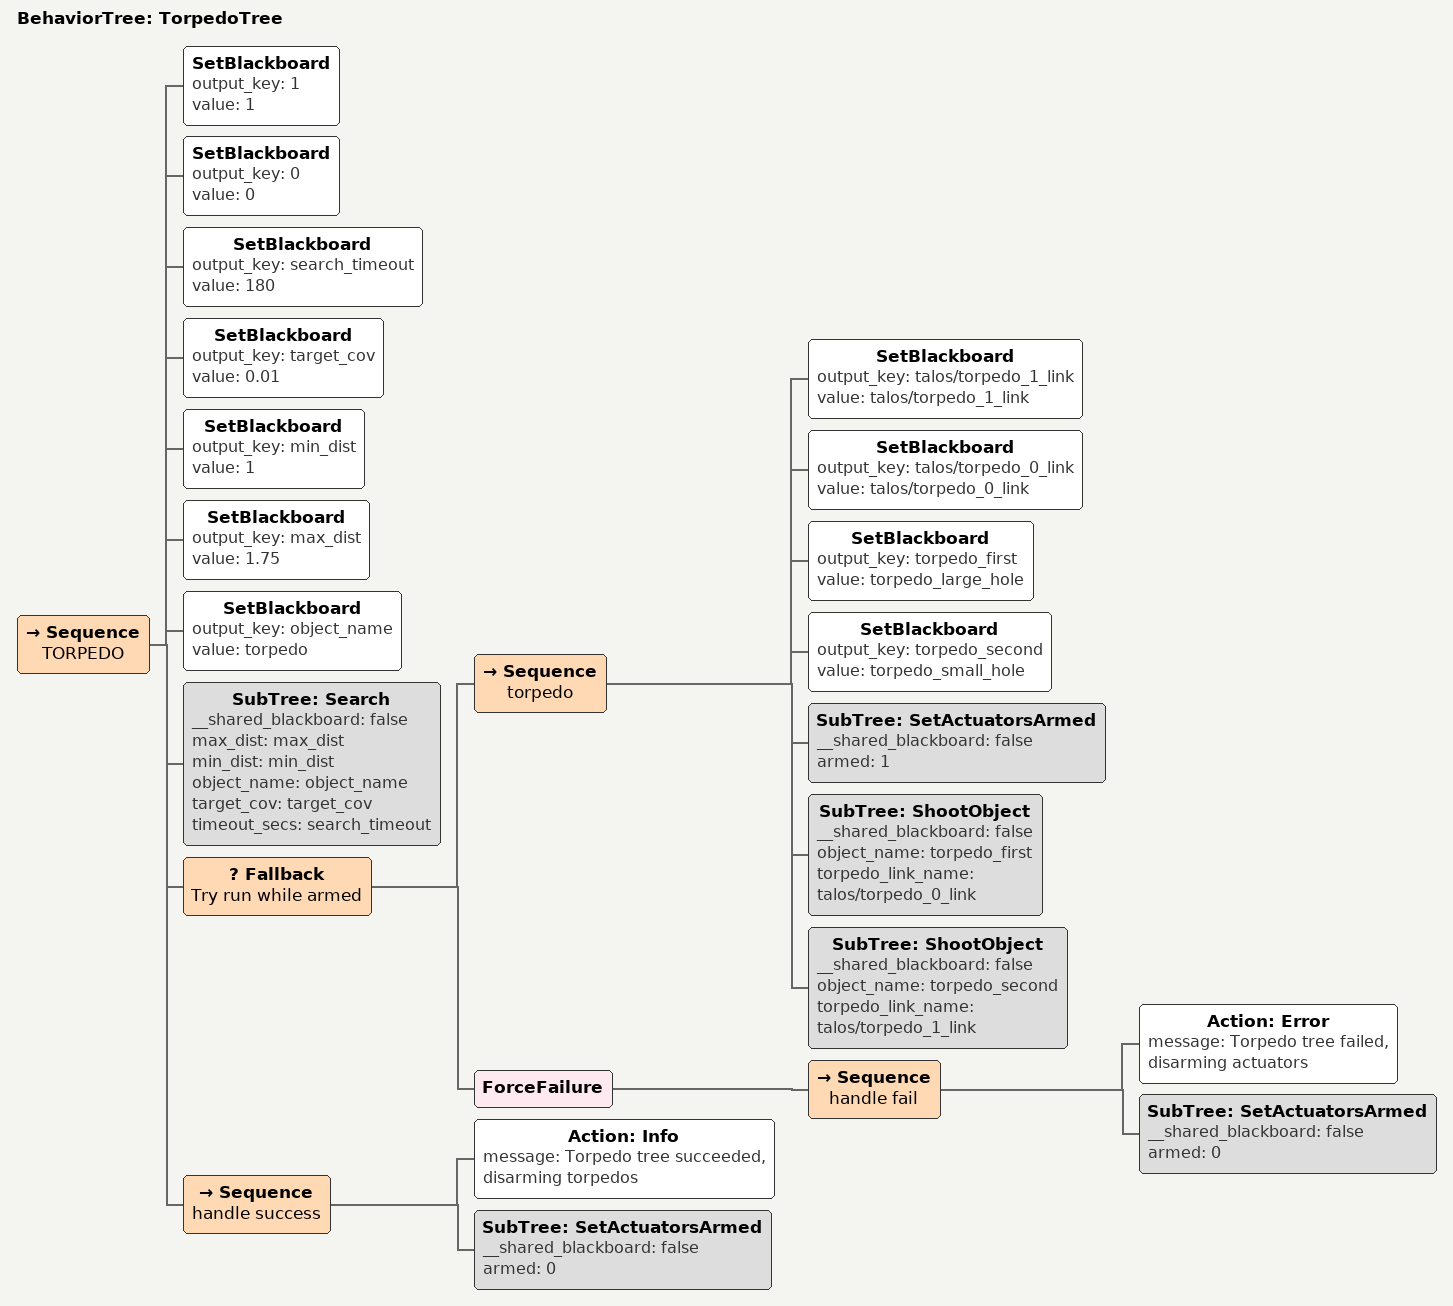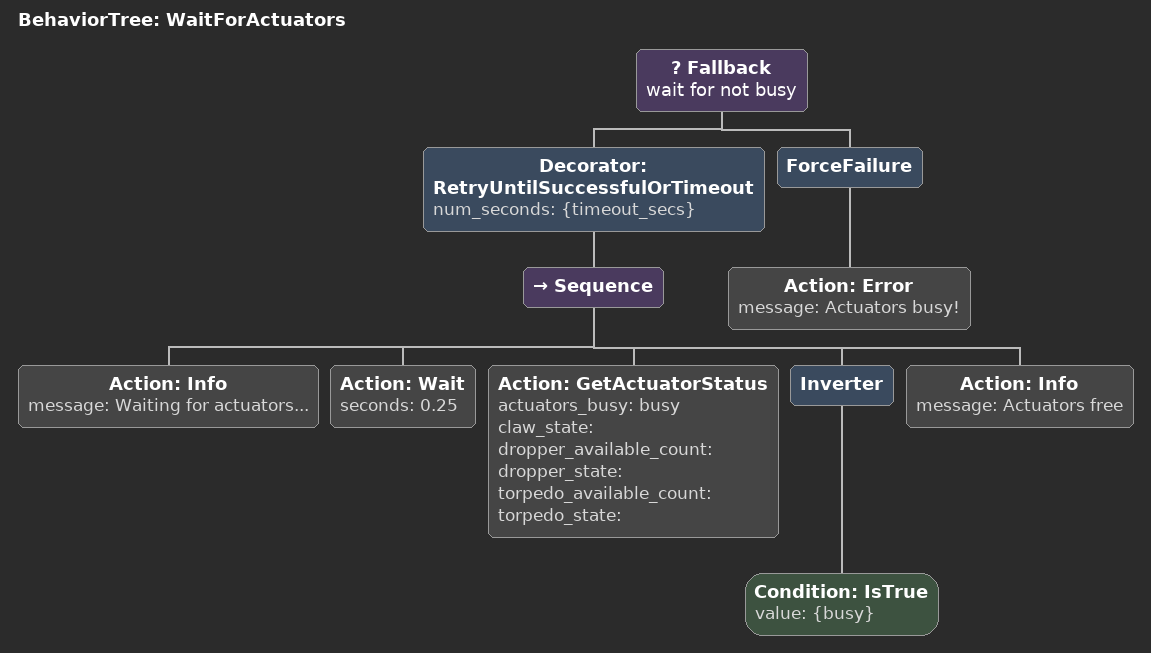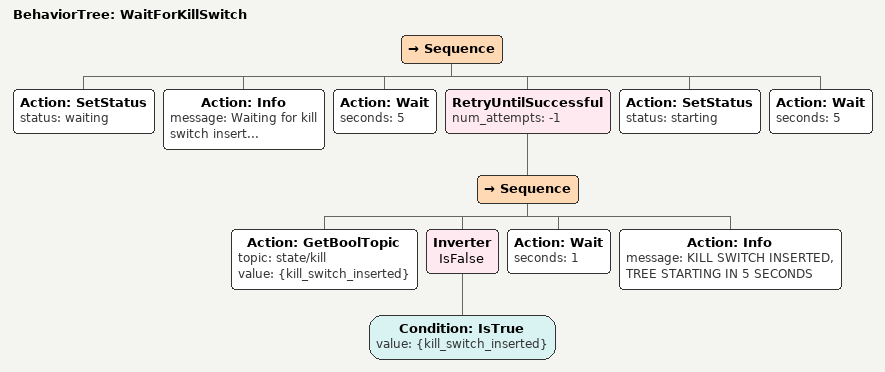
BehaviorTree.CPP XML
<BehaviorTree ID="TorpedoTree">
    <Sequence name="TORPEDO">
        <SetBlackboard output_key="1" value="1"/>
        <SetBlackboard output_key="0" value="0"/>
        <SetBlackboard output_key="search_timeout" value="180"/>
        <SetBlackboard output_key="target_cov" value="0.01"/>
        <SetBlackboard output_key="min_dist" value="1"/>
        <SetBlackboard output_key="max_dist" value="1.75"/>
        <SetBlackboard output_key="object_name" value="torpedo"/>
        <SubTree ID="Search" __shared_blackboard="false" max_dist="max_dist" min_dist="min_dist" object_name="object_name" target_cov="target_cov" timeout_secs="search_timeout"/>
        <Fallback name="Try run while armed">
            <Sequence name="torpedo">
                <SetBlackboard output_key="talos/torpedo_1_link" value="talos/torpedo_1_link"/>
                <SetBlackboard output_key="talos/torpedo_0_link" value="talos/torpedo_0_link"/>
                <SetBlackboard output_key="torpedo_first" value="torpedo_large_hole"/>
                <SetBlackboard output_key="torpedo_second" value="torpedo_small_hole"/>
                <SubTree ID="SetActuatorsArmed" __shared_blackboard="false" armed="1"/>
                <SubTree ID="ShootObject" __shared_blackboard="false" object_name="torpedo_first" torpedo_link_name="talos/torpedo_0_link"/>
                <SubTree ID="ShootObject" __shared_blackboard="false" object_name="torpedo_second" torpedo_link_name="talos/torpedo_1_link"/>
            </Sequence>
            <ForceFailure>
                <Sequence name="handle fail">
                    <Action ID="Error" message="Torpedo tree failed, disarming actuators"/>
                    <SubTree ID="SetActuatorsArmed" __shared_blackboard="false" armed="0"/>
                </Sequence>
            </ForceFailure>
        </Fallback>
        <Sequence name="handle success">
            <Action ID="Info" message="Torpedo tree succeeded, disarming torpedos"/>
            <SubTree ID="SetActuatorsArmed" __shared_blackboard="false" armed="0"/>
        </Sequence>
    </Sequence>
</BehaviorTree>

<BehaviorTree ID="WaitForActuators">
    <Fallback name="wait for not busy">
        <Decorator ID="RetryUntilSuccessfulOrTimeout" num_seconds="{timeout_secs}">
            <Sequence>
                <Action ID="Info" message="Waiting for actuators..."/>
                <Action ID="Wait" seconds="0.25"/>
                <Action ID="GetActuatorStatus" actuators_busy="busy" claw_state="" dropper_available_count="" dropper_state="" torpedo_available_count="" torpedo_state=""/>
                <Inverter>
                    <Condition ID="IsTrue" value="{busy}"/>
                </Inverter>
                <Action ID="Info" message="Actuators free"/>
            </Sequence>
        </Decorator>
        <ForceFailure>
            <Action ID="Error" message="Actuators busy!"/>
        </ForceFailure>
    </Fallback>
</BehaviorTree>

<BehaviorTree ID="WaitForKillSwitch">
    <Sequence>
        <Action ID="SetStatus" status="waiting"/>
        <Action ID="Info" message="Waiting for kill switch insert..."/>
        <Action ID="Wait" seconds="5"/>
        <RetryUntilSuccessful num_attempts="-1">
            <Sequence>
                <Action ID="GetBoolTopic" topic="state/kill" value="{kill_switch_inserted}"/>
                <Inverter name="IsFalse">
                    <Condition ID="IsTrue" value="{kill_switch_inserted}"/>
                </Inverter>
                <Action ID="Wait" seconds="1"/>
                <Action ID="Info" message="KILL SWITCH INSERTED, TREE STARTING IN 5 SECONDS"/>
            </Sequence>
        </RetryUntilSuccessful>
        <Action ID="SetStatus" status="starting"/>
        <Action ID="Wait" seconds="5"/>
    </Sequence>
</BehaviorTree>
